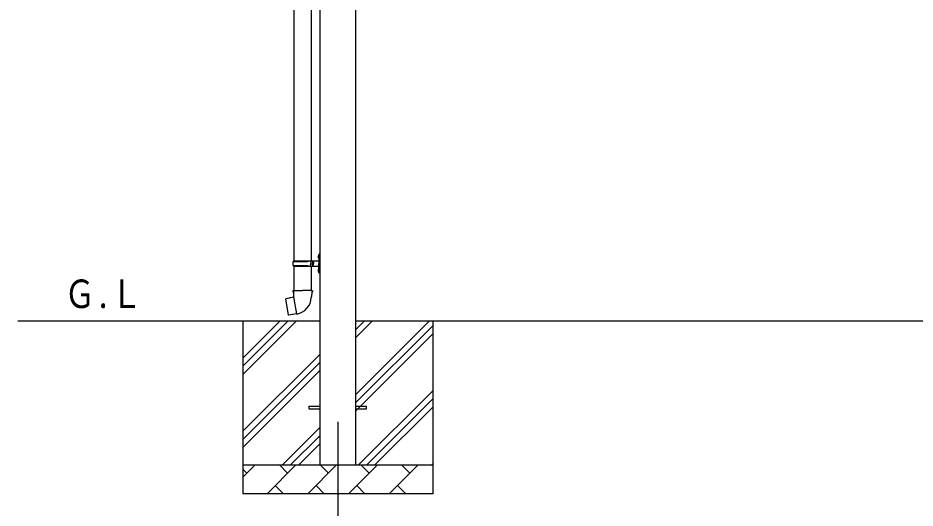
# Model space of a CAD drawing. Units: millimetres, scale not verified. Extents: x -12615 to 12615, y -8910 to 8910.
# Drawn here: x -2823 to 292, y -5632 to -3928 of the extents above; entities that cross this region are included whole.
import ezdxf
from ezdxf.enums import TextEntityAlignment as Align

# ---------------------------------------------------------------- set-up
doc = ezdxf.new("R2010")
doc.units = ezdxf.units.MM
doc.header["$LTSCALE"] = 40
for name, color, linetype in [('0-3_YKK_12', 2, 'Continuous'), ('0-4_YKK_13', 4, 'Continuous'), ('0-5_YKK_A1', 4, 'Continuous')]:
    doc.layers.add(name, color=color, linetype=linetype)
doc.styles.add('ＭＳ ゴシック', font='')
doc.styles.get('ＭＳ ゴシック').set_extended_font_data('MS Gothic')

msp = doc.modelspace()

# ---------------------------------------------------------------- linework, layer by layer
at = {"layer": '0-3_YKK_12'}
msp.add_line((-1711.97, -5332.18), (-1711.97, -5832.18), dxfattribs=at)
at = {"layer": '0-4_YKK_13'}
for p, q in [((-1864.47, -3868.68), (-1864.47, -4773.18)), ((-1804.47, -3868.68), (-1804.47, -4773.18)), ((-1780.77, -4756.04), (-1778.73, -4757.03)), ((-1779.5, -4754.03), (-1778.87, -4754.03)), ((-1779.5, -4754.03), (-1779.5, -4762.33)), ((-1779.5, -4762.33), (-1778.87, -4762.33)), ((-1778.87, -4754.03), (-1778.87, -4762.33)), ((-1778.87, -4754.03), (-1778.47, -4754.43)), ((-1778.87, -4762.33), (-1778.47, -4761.93)), ((-1778.73, -4757.03), (-1778.12, -4758.18)), ((-1778.47, -4750.18), (-1775.47, -4748.68)), ((-1778.47, -4750.18), (-1778.47, -4782.18)), ((-1778.47, -4754.43), (-1778.47, -4761.93)), ((-1775.47, -4748.68), (-1775.47, -4782.18)), ((-1775.47, -4748.68), (-1774.47, -4748.68)), ((-1774.47, -4748.68), (-1774.47, -4782.18)), ((-1867.47, -4775.18), (-1817.14, -4775.18)), ((-1867.47, -4789.18), (-1817.14, -4789.18)), ((-1866.47, -4773.18), (-1780.47, -4773.18)), ((-1866.47, -4773.18), (-1866.47, -4775.18)), ((-1866.47, -4791.18), (-1866.47, -4789.18)), ((-1866.47, -4791.18), (-1780.47, -4791.18)), ((-1864.47, -4791.18), (-1864.47, -4876.11)), ((-1807.47, -4773.18), (-1807.47, -4777.68)), ((-1807.47, -4777.68), (-1805.47, -4777.68)), ((-1807.47, -4791.18), (-1807.47, -4786.68)), ((-1807.47, -4786.68), (-1805.47, -4786.68)), ((-1805.47, -4777.68), (-1805.47, -4782.18)), ((-1805.47, -4786.68), (-1805.47, -4782.18)), ((-1804.47, -4791.18), (-1804.47, -4876.11)), ((-1799.47, -4773.18), (-1799.47, -4782.18)), ((-1799.47, -4777.68), (-1796.47, -4777.68)), ((-1799.47, -4791.18), (-1799.47, -4782.18)), ((-1799.47, -4786.68), (-1796.47, -4786.68)), ((-1796.47, -4777.68), (-1796.47, -4782.18)), ((-1796.47, -4786.68), (-1796.47, -4782.18)), ((-1778.47, -4814.18), (-1778.47, -4782.18)), ((-1775.47, -4815.68), (-1775.47, -4782.18)), ((-1774.47, -4815.68), (-1774.47, -4782.18)), ((-1780.77, -4804.04), (-1778.73, -4805.03)), ((-1779.5, -4802.03), (-1778.87, -4802.03)), ((-1779.5, -4802.03), (-1779.5, -4810.33)), ((-1779.5, -4810.33), (-1778.87, -4810.33)), ((-1778.87, -4802.03), (-1778.87, -4810.33)), ((-1778.87, -4802.03), (-1778.47, -4802.43)), ((-1778.87, -4810.33), (-1778.47, -4809.93)), ((-1778.73, -4805.03), (-1778.12, -4806.18)), ((-1778.47, -4802.43), (-1778.47, -4809.93)), ((-1778.47, -4814.18), (-1775.47, -4815.68)), ((-1775.47, -4815.68), (-1774.47, -4815.68)), ((-1866.32, -4876.11), (-1868.47, -4876.89)), ((-1868.47, -4876.89), (-1868.47, -4880.51)), ((-1868.47, -4880.51), (-1866.23, -4881.33)), ((-1866.32, -4876.11), (-1834.47, -4876.11)), ((-1866.32, -4876.11), (-1866.23, -4881.33)), ((-1866.23, -4881.33), (-1865.97, -4896.11)), ((-1802.62, -4876.11), (-1834.47, -4876.11)), ((-1800.47, -4880.51), (-1802.71, -4881.33)), ((-1802.62, -4876.11), (-1800.47, -4876.89)), ((-1800.47, -4876.89), (-1800.47, -4880.51)), ((-1892.93, -4904.56), (-1893.74, -4905.73)), ((-1893.74, -4905.73), (-1884.12, -4960.29)), ((-1865.06, -4899.31), (-1892.93, -4904.56)), ((-1880.19, -4901.96), (-1880.4, -4902.2)), ((-1865.97, -4896.11), (-1864.62, -4898.11)), ((-1854.71, -4956.61), (-1864.84, -4899.13)), ((-1864.82, -4898.31), (-1864.82, -4899.02)), ((-1864.62, -4898.11), (-1864.65, -4898.12)), ((-1804.28, -4898.05), (-1804.36, -4900.21)), ((-1802.97, -4896.11), (-1804.28, -4898.05)), ((-1870.1, -4959.2), (-1870.38, -4959.05)), ((-1854.4, -4957.37), (-1854.65, -4956.71)), ((-1811.97, -5277.68), (-1774.47, -5277.68)), ((-1811.97, -5286.68), (-1811.97, -5277.68)), ((-1811.97, -5286.68), (-1774.47, -5286.68)), ((-1649.47, -5277.68), (-1611.97, -5277.68)), ((-1649.47, -5286.68), (-1611.97, -5286.68)), ((-1611.97, -5286.68), (-1611.97, -5277.68))]:
    msp.add_line(p, q, dxfattribs=at)
for points in [[(-1780.77, -4760.33), (-1778.73, -4759.33), (-1778.12, -4758.18)], [(-1780.77, -4808.33), (-1778.73, -4807.33), (-1778.12, -4806.18)], [(-1802.62, -4876.11), (-1802.71, -4881.33), (-1802.97, -4896.11)], [(-1877.94, -4901.74), (-1878.22, -4901.59), (-1880.19, -4901.96)], [(-1854.98, -4956.51), (-1882.96, -4961.11), (-1884.12, -4960.29)], [(-1867.91, -4958.64), (-1868.12, -4958.88), (-1870.1, -4959.2)]]:
    msp.add_lwpolyline(points, dxfattribs=at)
for centre, radius, start, end in [((-1775.17, -4758.18), 6, 136.21765, 223.78235), ((-1818.72, -4782.18), 49.25, 171.82876, 180.00002), ((-1818.72, -4782.18), 49.25, 180.00002, 188.17127), ((-1817.14, -4773.18), 2, 270, 359.99998), ((-1817.14, -4791.18), 2, 0.00005, 90.00004), ((-1780.47, -4771.18), 2, 270, 359.99998), ((-1780.47, -4793.18), 2, 0.00005, 90.00004), ((-1775.17, -4806.18), 6, 136.21765, 223.78235), ((-1865.12, -4899.02), 0.3, 280.66842, 0), ((-1864.62, -4898.31), 0.2, 100, 180), ((-1864.62, -4898.11), 60.3, 279.96938, 358), ((-1854.93, -4956.81), 0.3, 20, 99.33158), ((-1854.22, -4957.3), 0.2, 200, 279.96938)]:
    msp.add_arc(centre, radius, start, end, dxfattribs=at)
at = {"layer": '0-5_YKK_A1'}
for p, q in [((-1774.47, -2685.18), (-1774.47, -5482.18)), ((-1649.47, -5482.18), (-1649.47, -2685.18)), ((-1774.47, -4982.18), (-2822.63, -4982.18)), ((-2041.97, -4982.18), (-2041.97, -5582.18)), ((-2041.97, -5167.23), (-1856.92, -4982.18)), ((-2041.97, -5138.95), (-1885.21, -4982.18)), ((-2041.97, -5110.67), (-1913.49, -4982.18)), ((1625.36, -4982.05), (-1649.47, -4982.18)), ((-1649.47, -5237.28), (-1394.37, -4982.18)), ((-1649.47, -5039.29), (-1592.36, -4982.18)), ((-1649.47, -5011.01), (-1620.65, -4982.18)), ((-1381.97, -4982.18), (-1381.97, -5582.18)), ((-1649.47, -5265.57), (-1381.97, -4998.07)), ((-1649.47, -5293.85), (-1381.97, -5026.35)), ((-2041.97, -5365.22), (-1774.47, -5097.72)), ((-2041.97, -5393.51), (-1774.47, -5126.01)), ((-2041.97, -5421.79), (-1774.47, -5154.29)), ((-1639.81, -5482.18), (-1381.97, -5224.34)), ((-1611.53, -5482.18), (-1381.97, -5252.62)), ((-1583.25, -5482.18), (-1381.97, -5280.91)), ((-1904.37, -5482.18), (-1774.47, -5352.28)), ((-1876.09, -5482.18), (-1774.47, -5380.57)), ((-1847.8, -5482.18), (-1774.47, -5408.85)), ((-1385.26, -5482.18), (-1381.97, -5478.9)), ((-2041.97, -5482.18), (-1381.97, -5482.18)), ((-2041.97, -5525.08), (-1999.08, -5482.18)), ((-2027.63, -5510.74), (-2041.97, -5496.4)), ((-1957.66, -5582.18), (-1857.66, -5482.18)), ((-1886.21, -5510.74), (-1914.76, -5482.18)), ((-1816.24, -5582.18), (-1716.24, -5482.18)), ((-1744.79, -5510.74), (-1773.34, -5482.18)), ((-1674.81, -5582.18), (-1574.81, -5482.18)), ((-1603.37, -5510.74), (-1631.92, -5482.18)), ((-1533.39, -5582.18), (-1433.39, -5482.18)), ((-1461.95, -5510.74), (-1490.5, -5482.18)), ((-1929.1, -5553.63), (-1900.55, -5582.18)), ((-1787.68, -5553.63), (-1759.13, -5582.18)), ((-1646.26, -5553.63), (-1617.71, -5582.18)), ((-1504.84, -5553.63), (-1476.29, -5582.18)), ((-1381.97, -5582.18), (-2041.97, -5582.18))]:
    msp.add_line(p, q, dxfattribs=at)

# ---------------------------------------------------------------- texts
at = {"layer": '0-5_YKK_A1', "style": 'ＭＳ ゴシック', "width": 0.8}
msp.add_text('Ｇ.Ｌ', height=98.97, dxfattribs=at).set_placement((-2661.79, -4966.33), align=Align.BOTTOM_LEFT)

doc.saveas('drawing.dxf')
